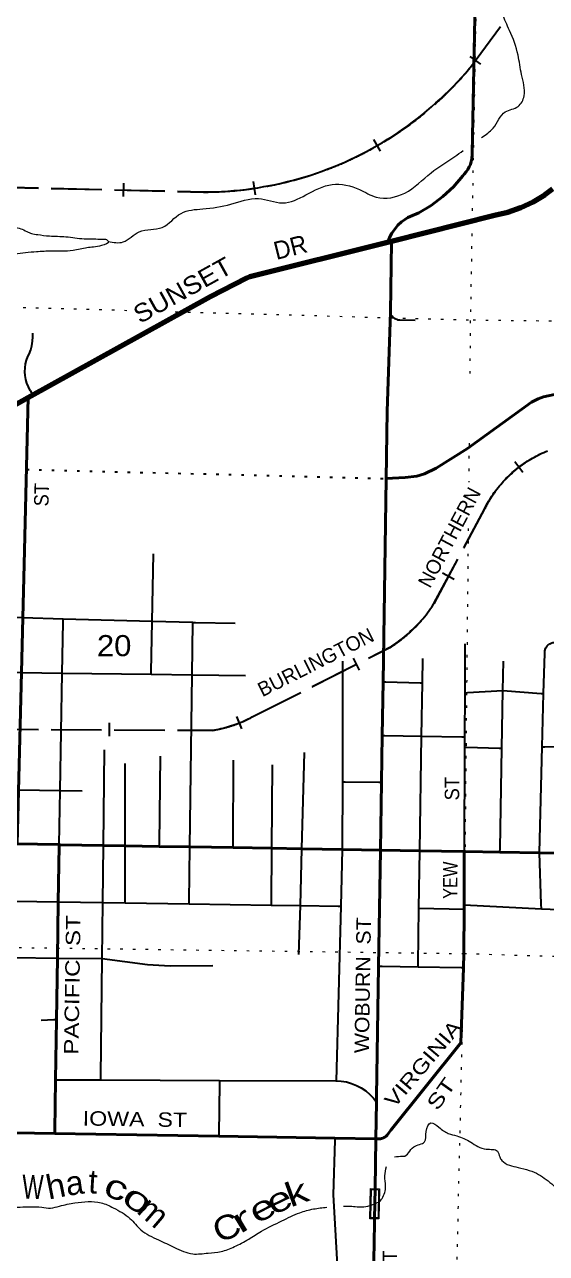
# Model space of a CAD drawing. Header units: feet. Extents: x -489137 to -242534, y 368785 to 558127.
# Drawn here: x -354618 to -350286, y 463767 to 473973 of the extents above; entities that cross this region are included whole.
import ezdxf

# ---------------------------------------------------------------- set-up
doc = ezdxf.new("R2010")
doc.units = ezdxf.units.FT
doc.header["$LTSCALE"] = 70
doc.linetypes.add('DOTTED', pattern=[1.5, 0.3, -1.2])
doc.linetypes.add('LONG_DASHED', pattern=[7.5, 6, -1.5])
for name, color, linetype, lineweight in [('17', 7, 'Continuous', 25), ('23', 7, 'Continuous', 70), ('26', 7, 'Continuous', 40), ('27', 7, 'Continuous', 13), ('29', 7, 'Continuous', 25), ('39', 7, 'Continuous', 13), ('61', 7, 'Continuous', 13), ('63', 7, 'Continuous', 25), ('7', 7, 'DOTTED', 13)]:
    doc.layers.add(name, color=color, linetype=linetype, lineweight=lineweight)
doc.layers.add('41', color=7, linetype='Continuous')

msp = doc.modelspace()

# ---------------------------------------------------------------- linework, layer by layer
at = {"layer": '23'}
for p, q in [((-351605.05, 472167.53), (-351573.12, 472175.55)), ((-355640.31, 470291.81), (-354587.67, 470875.82))]:
    msp.add_line(p, q, dxfattribs=at)
for points in [[(-351573.12, 472175.55), (-350716.92, 472390.52), (-350606.54, 472416.35), (-350499.46, 472453.57), (-350396.86, 472501.77), (-350299.86, 472560.44), (-350232.88, 472609.76)], [(-354587.67, 470875.82), (-353075.47, 471714.79), (-352772.23, 471870), (-352748.8, 471880.37), (-351605.05, 472167.53)]]:
    msp.add_lwpolyline(points, dxfattribs=at)
at = {"layer": '26'}
for p, q in [((-354368.07, 464763.77), (-355406.87, 464780.65)), ((-351709.16, 464305.48), (-351701.79, 464720.43)), ((-351709.16, 464305.48), (-351713.62, 464053.97))]:
    msp.add_line(p, q, dxfattribs=at)
for points in [[(-351605.05, 472167.53), (-351600.44, 472178.38), (-351588.69, 472206.04), (-351568.84, 472241.81), (-351545.36, 472275.31), (-351518.5, 472306.18), (-351488.57, 472334.07), (-351456.15, 472358.47), (-351436.17, 472371.12), (-351416.15, 472379.73), (-351345.16, 472410.27), (-351242.09, 472472), (-351146.05, 472544.16), (-351058.06, 472625.96), (-350979.12, 472716.51), (-350968.33, 472730.82), (-350953.65, 472750.29), (-350938.85, 472770.82), (-350927.34, 472790.75), (-350917.64, 472812.53), (-350910.28, 472835.2), (-350905.32, 472858.51), (-350904.47, 472866.64), (-350902.63, 472886.78), (-350902.23, 472906.64), (-350824.05, 476856.74)], [(-351663.82, 467116.41), (-351655.04, 467682.28), (-351649.02, 468070.03), (-351642.12, 468514.46), (-351607.23, 470762.7), (-351580.13, 471584.88), (-351580.13, 471584.93), (-351573.25, 472165.02), (-351573.12, 472175.55)], [(-351615.9, 470203.14), (-351458.87, 470210.66), (-351361.44, 470222.36), (-351299.37, 470241.78), (-351201.64, 470288.66), (-350942.64, 470452.03), (-350409.79, 470838.49), (-350355.92, 470865.85), (-350309.16, 470881.45), (-350180.72, 470910.03)], [(-354679.23, 467168.3), (-354644.07, 468592.13), (-354632.88, 469045.34), (-354621.84, 469492.39), (-354587.67, 470875.82)], [(-354331.54, 467162.32), (-354341.57, 467162.49), (-354679.23, 467168.3)], [(-354368.07, 464763.77), (-354367.71, 464788.02), (-354361.3, 465208.93), (-354353.69, 465708.14), (-354345.89, 466220.61), (-354338.76, 466688.32), (-354331.72, 467150.64), (-354331.54, 467162.32)], [(-351663.82, 467116.41), (-351979.26, 467121.84), (-352315.95, 467127.64), (-352567.84, 467131.97), (-352886.63, 467137.46), (-353246.57, 467143.65), (-353499.58, 467148), (-353782.22, 467152.86), (-353964.19, 467156), (-354321.57, 467162.15), (-354331.54, 467162.32)], [(-351701.79, 464720.43), (-351696.39, 465024.86), (-351695.58, 465070.06), (-351678.82, 466150.39), (-351663.82, 467116.41)], [(-351692.34, 464720.29), (-351683.49, 464719.3), (-351673.6, 464719.19), (-351663.75, 464720.11), (-351654.05, 464722.05), (-351644.61, 464725), (-351635.52, 464728.92), (-351626.9, 464733.77), (-351618.83, 464739.49), (-351611.4, 464746.03), (-351607.97, 464749.75), (-351593.89, 464769.55), (-351577.72, 464789.75), (-350997.07, 465515.2), (-350975.17, 466139.35), (-350971.01, 466258), (-350969.93, 466626.92), (-350968.57, 467094.27), (-350968.54, 467104.44)], [(-350968.54, 467104.44), (-350978.54, 467104.61), (-351337.45, 467110.79), (-351663.82, 467116.41)], [(-345691.28, 467013.62), (-346144.73, 467021.43), (-346530.82, 467028.07), (-346999.54, 467036.14), (-347389.92, 467042.85), (-347610, 467046.64), (-347660.98, 467047.52), (-347975.74, 467052.94), (-348814.36, 467067.37), (-348993.56, 467070.45), (-349320.69, 467076.08), (-349634.04, 467081.48), (-349972.34, 467087.3), (-350344.14, 467093.7), (-350671.65, 467099.33), (-350958.54, 467104.27), (-350968.54, 467104.44)], [(-351701.79, 464720.43), (-352041.97, 464725.97), (-353006.1, 464741.63), (-354368.07, 464763.77)], [(-351745.42, 462278.12), (-351733.67, 462934.73), (-351714.27, 464017.59), (-351713.62, 464053.97)]]:
    msp.add_lwpolyline(points, dxfattribs=at)
at = {"layer": '29'}
for p, q in [((-354571.84, 470935.15), (-354553.62, 470898.46)), ((-352561.93, 467825.96), (-352567.84, 467131.97))]:
    msp.add_line(p, q, dxfattribs=at)
at = {"layer": '29', "linetype": 'DOTTED'}
msp.add_line((-354602.43, 470278.33), (-351615.9, 470203.14), dxfattribs=at)
at = {"layer": '29'}
for points in [[(-351522.41, 471521.55), (-351542.44, 471529.13), (-351543.98, 471529.92), (-351550.44, 471534.16), (-351556.43, 471539.04), (-351561.88, 471544.53), (-351566.72, 471550.55), (-351570.91, 471557.05), (-351574.39, 471563.95), (-351577.13, 471571.18), (-351579.11, 471578.65), (-351580.13, 471584.88), (-351580.14, 471584.93)], [(-351522.41, 471521.55), (-351502.44, 471521.26), (-351376.94, 471519.47)], [(-354580.63, 471236.59), (-354567.29, 471270.85), (-354557.61, 471306.31), (-354551.68, 471342.59), (-354549.58, 471379.29), (-354550.91, 471411.5)], [(-354571.84, 470935.15), (-354586.96, 470964), (-354598.98, 470994.27), (-354607.77, 471025.63), (-354613.23, 471057.73), (-354615.31, 471090.24), (-354613.98, 471122.78), (-354609.25, 471155), (-354601.19, 471186.55), (-354589.86, 471217.09), (-354580.63, 471236.59)], [(-353567.81, 468577.38), (-353567.4, 468597.11), (-353558.51, 469016.06), (-353546.6, 469576.99)], [(-353253.14, 466671.5), (-353252.87, 466690.93), (-353246.57, 467143.65), (-353226.69, 468572.71), (-353220.65, 469006.86), (-353558.51, 469016.06), (-354297.55, 469036.2), (-354632.88, 469045.34), (-354969.78, 469054.52)], [(-354305.69, 468587.49), (-354298.01, 469010.61), (-354297.55, 469036.2)], [(-353220.65, 469006.86), (-353200.65, 469006.54), (-352869.8, 469001.25)], [(-350963.5, 468830.79), (-350964.69, 468424.32), (-350965.76, 468056.85), (-350966.01, 467971.91), (-350968.54, 467104.44), (-350968.54, 467104.39)], [(-350309.45, 468417.32), (-350300.64, 468751.53), (-350300.11, 468771.5)], [(-350300.11, 468771.5), (-350293.59, 468791.53), (-350290.77, 468797.33), (-350285.92, 468805.12), (-350280.28, 468812.37), (-350273.91, 468818.98), (-350266.89, 468824.89), (-350259.29, 468830.04), (-350251.19, 468834.36), (-350242.69, 468837.82), (-350233.87, 468840.36), (-350225.11, 468841.94), (-349950.38, 468843.27)], [(-351979.26, 467121.84), (-351978.93, 467134.56), (-351977.53, 467684.83), (-351974.97, 468686.74)], [(-351352.17, 466145.27), (-351351.82, 466168.81), (-351344.72, 466634.58), (-351337.45, 467110.79), (-351322.91, 468063.74), (-351316.16, 468506.51), (-351313.09, 468708.38)], [(-350671.65, 467099.33), (-350671.09, 467129.63), (-350655.76, 467964.07), (-350646.96, 468442.82), (-350642.5, 468685.28)], [(-355169.14, 468599.33), (-354988.19, 468596.85), (-354644.07, 468592.13), (-354305.69, 468587.49), (-353567.81, 468577.38), (-353226.69, 468572.71), (-352783.48, 468566.64)], [(-354331.57, 467160.64), (-354331.54, 467162.32), (-354323.37, 467612.53), (-354305.69, 468587.49)], [(-351642.12, 468514.46), (-351620.43, 468513.93), (-351335.02, 468506.97), (-351316.16, 468506.51)], [(-350964.69, 468424.32), (-350942.03, 468425.65), (-350648.04, 468442.9), (-350646.96, 468442.82)], [(-350646.96, 468442.82), (-350331.19, 468418.96), (-350309.45, 468417.32)], [(-350344.14, 467093.7), (-350344.27, 467097.32), (-350321.14, 467974.32), (-350309.45, 468417.32)], [(-351649.02, 468070.03), (-351628.19, 468069.62), (-351322.91, 468063.74)], [(-351322.91, 468063.74), (-350987.67, 468057.28), (-350965.76, 468056.85)], [(-353986.09, 465207.81), (-353985.77, 465236.85), (-353974.75, 466216.98), (-353969.52, 466682.6), (-353964.19, 467156), (-353955.26, 467950.62)], [(-350966.01, 467971.91), (-350946.39, 467971.41), (-350677.31, 467964.62), (-350655.76, 467964.07)], [(-350321.14, 467974.32), (-350300.67, 467974.76), (-349981.5, 467981.61), (-349961.15, 467982.05)], [(-353782.5, 466679.7), (-353782.49, 466695.07), (-353782.22, 467152.86), (-353781.82, 467837.19)], [(-353499.58, 467148), (-353499.29, 467169.38), (-353489.36, 467896.69)], [(-352886.63, 467137.46), (-352886.55, 467160.87), (-352884.26, 467864.39)], [(-352340.16, 466250.51), (-352328.94, 466657.18), (-352315.95, 467127.64), (-352293.84, 467928.7)], [(-351977.53, 467684.83), (-351957.81, 467684.67), (-351676.51, 467682.45), (-351655.04, 467682.28)], [(-354667.22, 467616.8), (-354323.37, 467612.53), (-354141.41, 467610.27)], [(-352567.84, 467131.97), (-352571.67, 466682.6), (-352571.85, 466660.94)], [(-352029.14, 465201.82), (-351991.47, 466651.95), (-351979.26, 467121.84)], [(-350327.3, 466630.02), (-350328.69, 466668.09), (-350344.14, 467093.7)], [(-355544.97, 466707.01), (-355405.27, 466704.85), (-355044.22, 466699.25), (-354693.19, 466693.81), (-354338.76, 466688.32), (-353969.52, 466682.6), (-353782.5, 466679.7), (-353253.14, 466671.5), (-352571.85, 466660.94), (-352328.94, 466657.18)], [(-352328.94, 466657.18), (-352016.01, 466652.33), (-351991.47, 466651.95)], [(-351344.72, 466634.58), (-350969.93, 466626.92), (-350969.87, 466626.92)], [(-350969.82, 466663.87), (-350327.3, 466630.02), (-350320.45, 466629.66), (-349989.43, 466616.23)], [(-355559.78, 466232.48), (-355407.9, 466231), (-355053.51, 466227.53), (-354707, 466224.14), (-354345.89, 466220.61), (-353974.75, 466216.98), (-353972.98, 466216.96)], [(-353972.98, 466216.96), (-353597.95, 466166.99), (-353410.71, 466156.83), (-353056.76, 466159.85)], [(-351352.17, 466145.27), (-351649.96, 466149.94), (-351678.82, 466150.39)], [(-350975.17, 466139.35), (-350994, 466139.64), (-351352.17, 466145.27)], [(-354353.69, 465708.14), (-354375.08, 465707.21), (-354479.38, 465702.68)], [(-354361.3, 465208.93), (-354344.37, 465208.88), (-353986.09, 465207.81), (-352999.67, 465204.88), (-352035.2, 465202.01)], [(-352999.67, 465204.88), (-352999.99, 465182.02), (-353005.91, 464755.32), (-353006.1, 464741.63)], [(-352035.2, 465202.01), (-351990.77, 465198.98), (-351946.9, 465191.32), (-351904.07, 465179.11), (-351862.75, 465162.5), (-351823.39, 465141.66), (-351786.43, 465116.81), (-351752.27, 465088.24), (-351721.28, 465056.26), (-351712.31, 465044.95), (-351696.39, 465024.86)], [(-352041.97, 464725.97), (-352042.55, 464707.23), (-352056.68, 464254.73)], [(-352056.68, 464254.73), (-352015.55, 463525.67), (-352032.4, 463022.84), (-352033.07, 463002.79)]]:
    msp.add_lwpolyline(points, dxfattribs=at)
at = {"layer": '39'}
for points in [[(-350826.41, 473034.03), (-350820.04, 473038.53), (-350728.76, 473112.47), (-350627.45, 473248.75), (-350520.9, 473293.91), (-350471.66, 473381.29), (-350492.44, 473557.8), (-350521.74, 473720.41), (-350592.2, 473924.75), (-350648.58, 474061.95), (-350658.68, 474126.95), (-350645.81, 474215.48), (-350532.81, 474272.56), (-350502.45, 474338.31), (-350497.35, 474437.19), (-350473.49, 474553.67), (-350371.04, 474726.29), (-350321.18, 474833.87), (-350222.14, 474897.46), (-350157.31, 474906)], [(-353924.26, 472172.69), (-353799.37, 472168.07), (-353667.31, 472252.85), (-353476.1, 472289.29), (-353318.8, 472405.62), (-353139.71, 472442.43), (-352905.96, 472481.57), (-352675.99, 472528.91), (-352476.95, 472492.34), (-352282.78, 472559), (-352065.75, 472645.15), (-351838.56, 472603.65), (-351698.98, 472540.64), (-351461.38, 472573.6), (-351243.79, 472742.61), (-351047.48, 472877.92), (-350977.86, 472927.08)], [(-356058.83, 471816.67), (-356056.68, 471820.64), (-356035.72, 471844.24), (-356018.81, 471867.96), (-356003.85, 471893.77), (-356001.33, 471974.54), (-355951.9, 472003.3), (-355939.78, 472067.6), (-355930.06, 472119.85), (-355930.7, 472164.34), (-355892.89, 472209.64), (-355859.75, 472234.87), (-355796.68, 472247.04), (-355729.96, 472246.96), (-355698.21, 472227.77), (-355673.52, 472241.14), (-355646, 472280.7), (-355577.01, 472288.64), (-355501.95, 472296.39), (-355368.63, 472292.19), (-355221.16, 472287.56), (-355126.22, 472284.57), (-355039.3, 472283.86), (-354974.09, 472300), (-354960.58, 472344.04), (-354937.61, 472367.58), (-354920.24, 472340.76), (-354907.3, 472301.94), (-354814.95, 472280.85), (-354766.59, 472275.29), (-354727.77, 472288.22), (-354689.33, 472289.03), (-354587.44, 472249.44), (-354561.49, 472238.52), (-354509.22, 472228.79), (-354412.51, 472217.67), (-354275.21, 472211.33), (-354124.09, 472194.45), (-354047.26, 472194.06), (-353970.5, 472191.64), (-353946.26, 472190.88), (-353922.59, 472171.95), (-353978.26, 472137.31), (-354100.16, 472118.91), (-354216.12, 472096.28), (-354394.2, 472091.77), (-354519.76, 472085.62), (-354698.34, 472064.95), (-354838.73, 472037.03), (-355001.03, 472019.9), (-355153.54, 471992.35), (-355263.32, 471973.57), (-355358.7, 471962.42), (-355390.26, 471922.99), (-355480.4, 471885.4), (-355565.18, 471890.08), (-355651.29, 471917.05), (-355705.2, 471874.27), (-355775.45, 471825.95), (-355866.67, 471818.71), (-356024.74, 471807.51), (-356095.5, 471807.72)], [(-351546.89, 464570.9), (-351482.56, 464574.22), (-351476.5, 464574.03), (-351387.12, 464652.07), (-351298.87, 464693.77), (-351284.04, 464780.21), (-351245.41, 464851.76), (-351179.82, 464815.34), (-351100.53, 464764.34), (-351030.4, 464743.94), (-350914.75, 464691.8), (-350785.15, 464633.15), (-350692.67, 464616.09), (-350673.92, 464569.01), (-350656.62, 464540.17), (-350593.17, 464499.77), (-350520.96, 464481.33), (-350428.73, 464456.2), (-350350.89, 464423.44), (-350289.53, 464381.08), (-350226.4, 464330.59), (-350150.01, 464251.38), (-350081.9, 464231.05), (-349984.37, 464246.17), (-349924.15, 464232.15), (-349872.7, 464196.17), (-349834.06, 464138.36), (-349753.32, 464069.12), (-349669.61, 464030.11), (-349573.79, 463990.71), (-349487.3, 463975.87), (-349408.65, 463969.35), (-349322.1, 463956.53), (-349310.61, 463871.27), (-349332.25, 463760.79), (-349341.53, 463657.99), (-349310.34, 463555.95), (-349221.58, 463484.44), (-349173.79, 463460.7), (-349146.08, 463441.64), (-349128.97, 463406.74), (-349107.82, 463371.72), (-349088.75, 463334.73), (-349066.4, 463273.39), (-348999.42, 463216.72), (-348912.44, 463218.02), (-348871.97, 463218.77), (-348847.16, 463171.5), (-348832.58, 463120.51), (-348771.66, 463064.03)], [(-351672.53, 464195.74), (-351649.76, 464224.89), (-351621.46, 464324.67), (-351626.85, 464412.32), (-351613.38, 464490.53)], [(-355715.74, 463874.35), (-355633.01, 463821.43), (-355489.72, 463812.89), (-355274.08, 463854.62), (-355187.03, 463922.62), (-355180.66, 463932.53), (-355128.01, 463999.59), (-355067.92, 464110.89), (-355016.22, 464147.67), (-354898.93, 464148.03), (-354799.83, 464148.95), (-354654.13, 464152.46), (-354476.24, 464150.91), (-354401.63, 464144.52), (-354328.34, 464160.41), (-354200.13, 464186.69), (-354090.61, 464197.4), (-353983.73, 464187.98), (-353881.91, 464146.37), (-353743.15, 464057.12), (-353653.07, 463963.33), (-353506.04, 463879.88), (-353374.55, 463817.13), (-353222.53, 463763.84), (-353094.96, 463769.94), (-352987.39, 463782.72), (-352876.92, 463823.72), (-352757.74, 463884.65), (-352652.51, 463952.09), (-352482.01, 464037.68), (-352334.3, 464105.8), (-352220.11, 464136.57), (-352110.21, 464151.82)], [(-351970.88, 464158.85), (-351916.09, 464159.35), (-351800.95, 464155.73), (-351672.53, 464195.74)]]:
    msp.add_spline(points, degree=3, dxfattribs=at)
at = {"layer": '61'}
for p, q in [((-351751.21, 464056.1), (-351746.9, 464306.06)), ((-351746.9, 464306.06), (-351671.91, 464304.77))]:
    msp.add_line(p, q, dxfattribs=at)
msp.add_lwpolyline([(-351671.91, 464304.77), (-351676.22, 464054.81), (-351751.21, 464056.1)], dxfattribs=at)
msp.add_lwpolyline([(-351739.04, 464297.92), (-351680.04, 464296.91), (-351684.07, 464062.94), (-351743.07, 464063.95)], close=True, dxfattribs=at)
at = {"layer": '63', "linetype": 'LONG_DASHED', "lineweight": 13}
for p, q in [((-350913.18, 473617.51), (-345715.34, 480653.73)), ((-355972.2, 472648.72), (-353133.4, 472579.68)), ((-351216.02, 469162.13), (-350795.07, 469951.32)), ((-352698.81, 468234.51), (-351583.27, 468797.73)), ((-355448.27, 468120.85), (-353060.65, 468108.44))]:
    msp.add_line(p, q, dxfattribs=at)
at = {"layer": '63'}
for p, q in [((-350831.2, 473643.49), (-350920.17, 473709.22)), ((-351662.98, 472922.03), (-351718.86, 473017.48)), ((-353797.29, 472545.31), (-353794.6, 472655.89)), ((-352702.43, 472560.58), (-352718.86, 472669.96)), ((-350481.51, 470254.52), (-350548.07, 470342.86)), ((-351051.14, 469363.95), (-351148.73, 469416.01)), ((-351838.05, 468612.53), (-351887.9, 468711.27)), ((-353912.56, 468062.37), (-353911.98, 468172.98)), ((-352814.78, 468123.2), (-352855.1, 468226.2))]:
    msp.add_line(p, q, dxfattribs=at)
at = {"layer": '63', "linetype": 'LONG_DASHED'}
for points in [[(-355972.1, 472652.82), (-353133.36, 472583.78), (-353082.94, 472584.02), (-353032.77, 472585.41), (-352982.58, 472587.66), (-352932.11, 472590.5), (-352881.94, 472594.48), (-352832.04, 472599.34), (-352781.86, 472604.77), (-352731.98, 472611.35), (-352682.37, 472618.8), (-352632.48, 472627.12), (-352583.15, 472636.3), (-352533.83, 472646.05), (-352484.52, 472656.95), (-352435.79, 472668.74), (-352387.02, 472681.37), (-352338.57, 472694.59), (-352290.11, 472708.96), (-352242.23, 472723.91), (-352194.35, 472740.01), (-352147.03, 472756.69), (-352099.73, 472774.23), (-352053.01, 472792.64), (-352006.56, 472811.92), (-351960.4, 472831.77), (-351914.53, 472852.77), (-351868.95, 472874.35), (-351823.94, 472896.8), (-351779.22, 472919.82), (-351735.09, 472943.99), (-351691.22, 472968.75), (-351647.94, 472994.09), (-351604.96, 473020.29), (-351562.55, 473047.35), (-351520.41, 473075.28), (-351478.87, 473103.5), (-351437.9, 473132.86), (-351397.49, 473162.82), (-351357.37, 473193.35), (-351318.13, 473224.45), (-351279.17, 473256.71), (-351240.79, 473289.26), (-351203.27, 473322.67), (-351166.03, 473356.38), (-351129.39, 473391.22), (-351093.59, 473426.37), (-351058.37, 473462.09), (-351023.45, 473498.67), (-350989.68, 473535.84), (-350956.18, 473573.3), (-350923.55, 473611.64), (-350916.39, 473620.06), (-345718.58, 480656.24)], [(-351532.5, 468837.12), (-351515.11, 468849.7), (-351498.11, 468862.61), (-351481.38, 468875.79), (-351464.7, 468889.22), (-351448.39, 468902.99), (-351432.39, 468917.02), (-351416.46, 468931.41), (-351400.94, 468946), (-351385.55, 468960.78), (-351370.44, 468975.97), (-351355.73, 468991.35), (-351341.21, 469007.04), (-351326.92, 469022.86), (-351312.9, 469039.1), (-351299.22, 469055.4), (-351285.81, 469072.12), (-351272.72, 469088.92), (-351259.84, 469106.02), (-351247.37, 469123.3), (-351235.19, 469140.84), (-351223.25, 469158.5), (-351219.56, 469164.21), (-350798.71, 469953.21), (-350790.94, 469968.6), (-350782.83, 469983.8), (-350774.46, 469998.85), (-350765.87, 470013.91), (-350756.95, 470028.72), (-350747.84, 470043.28), (-350738.5, 470057.86), (-350728.83, 470072.18), (-350718.95, 470086.27), (-350708.76, 470100.32), (-350698.4, 470114.05), (-350687.86, 470127.7), (-350676.94, 470141.19), (-350665.87, 470154.36), (-350654.54, 470167.37), (-350643.06, 470180.23), (-350631.23, 470192.91), (-350619.31, 470205.33), (-350607.03, 470217.56), (-350594.68, 470229.54), (-350582.04, 470241.38), (-350569.24, 470252.91), (-350556.21, 470264.21), (-350543.05, 470275.35), (-350529.57, 470286.23), (-350515.98, 470296.91), (-350502.2, 470307.29), (-350488.28, 470317.51), (-350474.09, 470327.36), (-350459.79, 470337.03), (-350445.39, 470346.44), (-350430.75, 470355.63), (-350415.95, 470364.51), (-350400.94, 470373.17), (-350385.91, 470381.61), (-350370.61, 470389.7), (-350355.24, 470397.52), (-350339.74, 470405.16), (-350324.16, 470412.45), (-350308.3, 470419.48), (-350292.43, 470426.28), (-350276.43, 470432.68)], [(-355448.35, 468124.95), (-353060.97, 468112.54), (-353042.94, 468115.45), (-353024.79, 468118.81), (-353006.66, 468122.5), (-352988.47, 468126.41), (-352970.46, 468130.71), (-352952.59, 468135.32), (-352934.64, 468140.16), (-352916.89, 468145.39), (-352899.28, 468150.92), (-352881.61, 468156.79), (-352864.19, 468162.94), (-352846.81, 468169.3), (-352829.51, 468176.07), (-352812.46, 468183.13), (-352795.44, 468190.51), (-352778.58, 468198.07), (-352761.78, 468206.06), (-352745.22, 468214.23), (-352728.73, 468222.8), (-352712.47, 468231.57), (-352700.73, 468238.13), (-351585.31, 468801.29), (-351567.51, 468812.83), (-351549.91, 468824.82), (-351532.5, 468837.12)]]:
    msp.add_lwpolyline(points, dxfattribs=at)
at = {"layer": '63', "linetype": 'LONG_DASHED', "lineweight": 13}
for centre, radius, start, end in [((-353130.55, 475467.36), 2887.67, 269.94351, 320.16346), ((-349912.91, 469512.64), 985.21, 20.53317, 153.55957), ((-352245.07, 469831.97), 1227.85, 302.61481, 326.93882), ((-353224.56, 469161.18), 1065.42, 278.8496, 299.5685)]:
    msp.add_arc(centre, radius, start, end, dxfattribs=at)
at = {"layer": '7'}
for p, q in [((-353768.03, 471597.19), (-356176.8, 471664.74)), ((-350928.38, 470495.84), (-350931.64, 470171.86))]:
    msp.add_line(p, q, dxfattribs=at)
for points in [[(-350314.79, 508310.28), (-350445.68, 503755.57), (-350535.43, 498418.29), (-350661, 492963.77), (-350763.52, 487611.87), (-350859.2, 482214.14), (-350822.19, 476856.71), (-350918.12, 471515.58), (-350922.56, 471074.34)], [(-347304.24, 471478.41), (-350931.84, 471517.66), (-353427.2, 471587.64)], [(-350935.49, 469788.95), (-350971.01, 466258), (-351064.2, 462267.3)], [(-360046.1, 466400.7), (-356448.42, 466331.16), (-350971.01, 466258), (-346220.67, 466119.59)]]:
    msp.add_lwpolyline(points, dxfattribs=at)

# ---------------------------------------------------------------- texts
at = {"layer": '17'}
for s, rotation, width, p in [('DR', 14.094, 0.95, (-352527.63, 472018.13)), ('SUNSET', 29.022, 1.1, (-353661.6, 471485.34))]:
    msp.add_text(s, height=150, rotation=rotation, dxfattribs=dict(at, width=width)).set_placement(p)
at = {"layer": '27'}
for s, rotation, width, p in [('ST', 88.585, 0.95, (-354419.97, 469970.45)), ('ST', 89.68, 0.95, (-351010.72, 467529.37)), ('YEW', 89.68, 0.85, (-351025.73, 466710.84)), ('PACIFIC  ST', 89.127, 1.25, (-354171.19, 465416.91)), ('WOBURN  ST', 89.111, 1.1, (-351760, 465429.96)), ('VIRGINIA', 49.68, 1.25, (-351549.12, 464968.43)), ('ST', 54.68, 1.35, (-351191.14, 464945.12)), ('IOWA  ST', 359.069, 1.2, (-354136.28, 464830)), ('ST', 89.68, 0.95, (-351526.63, 463595.27))]:
    msp.add_text(s, height=120, rotation=rotation, dxfattribs=dict(at, width=width)).set_placement(p)
at = {"layer": '41'}
for s, rotation, width, p in [('W', 358.375, 0.7, (-354640.79, 464222.47)), ('h', 11.195, 1.05, (-354417.8, 464214.6)), ('c', 338.609, 1.4, (-353976.72, 464258.34)), ('o', 327.154, 1.55, (-353826.63, 464195.39)), ('e', 25.74, 1.35, (-352553.58, 464080.58)), ('k', 19.828, 1.35, (-352411.58, 464148.17)), ('e', 27.276, 1.4, (-352693.57, 464008.98)), ('C', 22.097, 1.15, (-353006.59, 463850.85)), ('r', 31.395, 1.7, (-352830.25, 463925.16))]:
    msp.add_text(s, height=200, rotation=rotation, dxfattribs=dict(at, width=width)).set_placement(p)
for s, rotation, p in [('a', 8.098, (-354263.69, 464245.27)), ('t', 356.671, (-354092.38, 464267.61)), ('m', 319.34, (-353695.55, 464108.84))]:
    msp.add_text(s, height=200, rotation=rotation, dxfattribs=at).set_placement(p)
at = {"layer": '63'}
for s, rotation, p in [('NORTHERN', 61.925, (-351252.84, 469285.05)), ('BURLINGTON', 26.789, (-352643.88, 468386.43))]:
    msp.add_text(s, height=120, rotation=rotation, dxfattribs=at).set_placement(p)
at = {"layer": '7', "width": 1.1}
msp.add_text('20', height=175, dxfattribs=at).set_placement((-354017.69, 468727.79))

doc.saveas('drawing.dxf')
